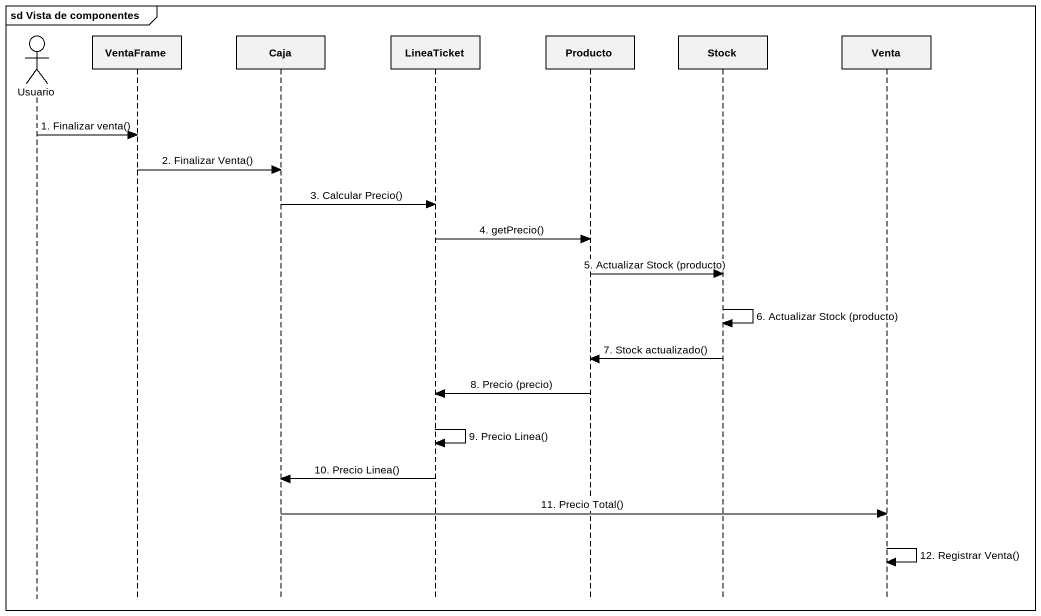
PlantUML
@startuml
mainframe sd Vista de componentes
hide footbox
actor Usuario
participant VentaFrame
participant Caja
participant LineaTicket
participant Producto
participant Stock
participant Venta

Usuario -> VentaFrame : 1. Finalizar venta()
VentaFrame -> Caja : 2. Finalizar Venta()
Caja -> LineaTicket : 3. Calcular Precio()
LineaTicket -> Producto : 4. getPrecio()
Producto -> Stock : 5. Actualizar Stock (producto)
Stock -> Stock : 6. Actualizar Stock (producto)
Stock -> Producto : 7. Stock actualizado()
Producto -> LineaTicket : 8. Precio (precio)
LineaTicket -> LineaTicket : 9. Precio Linea()
LineaTicket -> Caja : 10. Precio Linea()
Caja -> Venta : 11. Precio Total()
Venta -> Venta : 12. Registrar Venta()
@enduml
